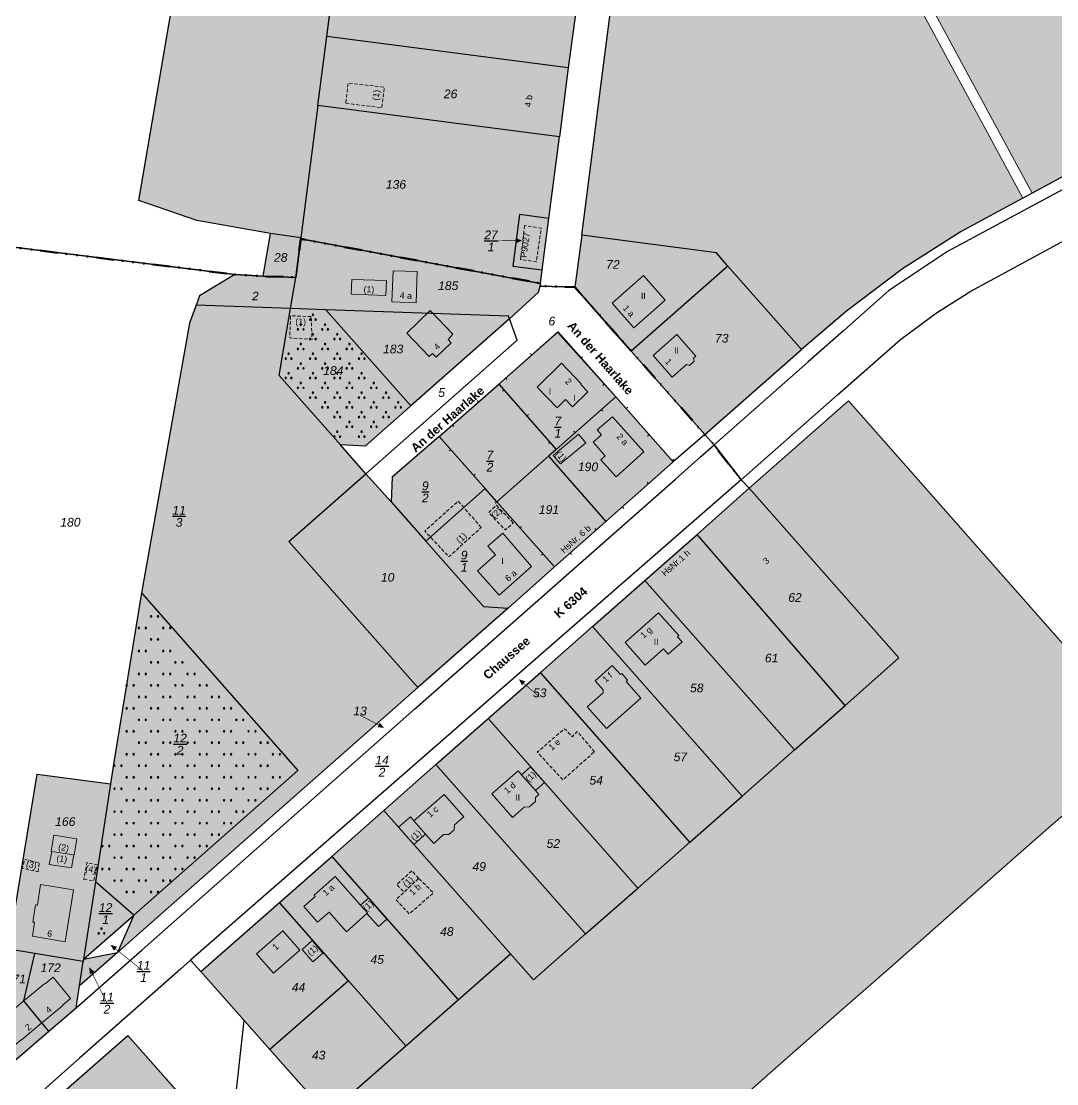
# Model space of a CAD drawing. Header units: metres. Extents: x -1420 to 2385, y 3887 to 7929.
# Drawn here: x 969.7 to 1267.2, y 4935.5 to 5240.8 of the extents above; entities that cross this region are included whole.
import ezdxf
from ezdxf.enums import TextEntityAlignment as Align

# ---------------------------------------------------------------- set-up
doc = ezdxf.new("R2010")
doc.units = ezdxf.units.M
doc.linetypes.add('AX_Flurgrenze_2012', pattern=[16.03, 5, -2.5, 0.01, -3, 0.01, -3, 0.01, -2.5])
doc.linetypes.add('AX_Gebaeude_2031', pattern=[1.5, 1, -0.5])
doc.layers.add('03-Kataster', color=2, linetype='Continuous')
doc.layers.add('AX_Bauwerk', color=7, linetype='Continuous')
for name, color, linetype, plot in [('AP_LPO', 7, 'Continuous', False), ('AP_PPO', 7, 'Continuous', False), ('AP_PTO', 7, 'Continuous', False), ('AX_BesondereFlurstuecksgrenze', 7, 'Continuous', False), ('AX_Festlegung', 7, 'Continuous', False), ('AX_Gebaeude_Schraffur', 7, 'Continuous', False), ('AX_Gebaeude_Umgrenzung', 7, 'Continuous', False), ('AX_Nutzung_Schraffur', 7, 'Continuous', False), ('AX_Nutzung_Umgrenzung', 7, 'Continuous', False)]:
    doc.layers.add(name, color=color, linetype=linetype, plot=plot)
doc.styles.add('AX_4070', font='arial.ttf', dxfattribs={"height": 1.8})
doc.styles.add('AX_4107', font='arialbd.ttf', dxfattribs={"height": 2.5})
doc.styles.add('AX_4111', font='ariali.ttf', dxfattribs={"height": 2.5})
doc.styles.add('AX_4115', font='ariali.ttf', dxfattribs={"height": 2.5})

# ---------------------------------------------------------------- blocks, each defined once
blk = doc.blocks.new('*U6')
at = {"layer": 'AX_Bauwerk', "color": 18, "linetype": 'Continuous', "lineweight": 18, "true_color": 0x000000}
for p, q in [((1123.83, 5151.42), (1123.38, 5151.02)), ((1116.35, 5144.91), (1115.95, 5145.36)), ((1130.52, 5143.98), (1130.96, 5144.39)), ((1108.86, 5138.28), (1109.26, 5137.83)), ((1137.21, 5136.55), (1136.76, 5136.15))]:
    blk.add_line(p, q, dxfattribs=at)
blk = doc.blocks.new('*U7')
at = {"layer": 'AX_Bauwerk', "color": 18, "linetype": 'Continuous', "lineweight": 18, "true_color": 0x000000}
for p, q in [((1108.37, 5134.86), (1107.92, 5134.46)), ((1101.07, 5131.4), (1100.67, 5131.85)), ((1114.99, 5127.36), (1115.44, 5127.75)), ((1136.37, 5129.16), (1136.77, 5128.71)), ((1143.49, 5129.51), (1143.94, 5129.9)), ((1093.57, 5124.79), (1093.96, 5124.34)), ((1128.86, 5122.56), (1128.47, 5123.01)), ((1150.1, 5122.01), (1149.65, 5121.61)), ((1093.09, 5117.74), (1092.64, 5117.34)), ((1121.6, 5119.86), (1121.15, 5119.46)), ((1156.72, 5114.51), (1157.17, 5114.91)), ((1099.71, 5110.24), (1100.16, 5110.64)), ((1149.9, 5107.85), (1149.51, 5108.3)), ((1106.33, 5102.75), (1105.88, 5102.35)), ((1142.41, 5101.24), (1142.8, 5100.79)), ((1112.94, 5095.24), (1113.39, 5095.64)), ((1134.91, 5094.62), (1134.51, 5095.07)), ((1119.55, 5087.74), (1119.1, 5087.35)), ((1127.41, 5088), (1127.8, 5087.55))]:
    blk.add_line(p, q, dxfattribs=at)
blk = doc.blocks.new('*U11')
h = blk.add_hatch(color=0)
h.dxf.hatch_style = 1
h.paths.add_polyline_path([(-4.67, 4.03), (-5.06, 3.57), (-5.82, 5), (-4.28, 4.49)])
at = {"color": 0, "const_width": 0.18}
blk.add_lwpolyline([(-4.66, 4.02), (-5.06, 3.57), (-5.8, 5), (-4.27, 4.48)], close=True, dxfattribs=at)
at = {"color": 0, "lineweight": 18, "const_width": 0.18}
blk.add_lwpolyline([(0, 0), (-5.67, 4.89)], dxfattribs=at)
blk = doc.blocks.new('*U15')
h = blk.add_hatch(color=0)
h.dxf.hatch_style = 1
h.paths.add_polyline_path([(-8.14, 6.57), (-8.51, 6.1), (-9.32, 7.5), (-7.77, 7.04)])
at = {"color": 0, "const_width": 0.18}
blk.add_lwpolyline([(-8.13, 6.56), (-8.51, 6.09), (-9.3, 7.5), (-7.76, 7.03)], close=True, dxfattribs=at)
at = {"color": 0, "lineweight": 18, "const_width": 0.18}
blk.add_lwpolyline([(0, 0), (-9.17, 7.39)], dxfattribs=at)
blk = doc.blocks.new('*U16')
h = blk.add_hatch(color=0)
h.dxf.hatch_style = 1
h.paths.add_polyline_path([(-4.34, 8.77), (-4.87, 8.49), (-5.02, 10.1), (-3.8, 9.04)])
at = {"color": 0, "const_width": 0.18}
blk.add_lwpolyline([(-4.34, 8.76), (-4.87, 8.49), (-5, 10.1), (-3.8, 9.02)], close=True, dxfattribs=at)
at = {"color": 0, "lineweight": 18, "const_width": 0.18}
blk.add_lwpolyline([(0, 0), (-4.93, 9.95)], dxfattribs=at)
blk = doc.blocks.new('*U17')
h = blk.add_hatch(color=0)
h.dxf.hatch_style = 1
h.paths.add_polyline_path([(5.38, -2.81), (5.65, -2.28), (6.71, -3.49), (5.11, -3.35)])
at = {"color": 0, "lineweight": 18, "const_width": 0.18}
blk.add_lwpolyline([(0, 0), (6.55, -3.42)], dxfattribs=at)
at = {"color": 0, "const_width": 0.18}
blk.add_lwpolyline([(5.37, -2.81), (5.65, -2.27), (6.7, -3.5), (5.09, -3.34)], close=True, dxfattribs=at)
blk = doc.blocks.new('*U18')
h = blk.add_hatch(color=0)
h.dxf.hatch_style = 1
h.paths.add_polyline_path([(7.21, 0.08), (7.2, 0.68), (8.71, 0.11), (7.22, -0.52)])
at = {"color": 0, "lineweight": 18, "const_width": 0.18}
blk.add_lwpolyline([(0, 0), (8.53, 0.1)], dxfattribs=at)
at = {"color": 0, "const_width": 0.18}
blk.add_lwpolyline([(7.2, 0.08), (7.19, 0.68), (8.7, 0.1), (7.21, -0.52)], close=True, dxfattribs=at)
blk = doc.blocks.new('AX_SY3413')
at = {"true_color": 0x009240}
for points in [[(0.2, 0, 1), (-0.2, 0, 1)], [(2.2, 0, 1), (1.8, 0, 1)]]:
    blk.add_hatch(color=114, dxfattribs=at).paths.add_polyline_path(points, flags=0)
at = {"color": 114, "linetype": 'Continuous', "true_color": 0x009240, "flags": 128}
for points in [[(0.2, 0, 1), (-0.2, 0, 1)], [(2.2, 0, 1), (1.8, 0, 1)]]:
    blk.add_lwpolyline(points, format="xyb", close=True, dxfattribs=at)
blk = doc.blocks.new('*U21')
at = {"layer": 'AX_Nutzung_Schraffur'}
for p in [(1007, 5069.7421), (1003.5, 5066.4421), (1010.5, 5066.4421), (1007, 5063.1421), (1003.5, 5059.8421), (1010.5, 5059.8421), (1007, 5056.5421), (1014, 5056.5421), (1003.5, 5053.2421), (1010.5, 5053.2421), (1017.5, 5053.2421), (1000, 5049.9421), (1007, 5049.9421), (1014, 5049.9421), (1021, 5049.9421), (1003.5, 5046.6421), (1010.5, 5046.6421), (1017.5, 5046.6421), (1024.5, 5046.6421), (1000, 5043.3421), (1007, 5043.3421), (1014, 5043.3421), (1021, 5043.3421), (1028, 5043.3421), (1003.5, 5040.0421), (1010.5, 5040.0421), (1017.5, 5040.0421), (1024.5, 5040.0421), (1031.5, 5040.0421), (1000, 5036.7421), (1007, 5036.7421), (1014, 5036.7421), (1021, 5036.7421), (1028, 5036.7421), (1035, 5036.7421), (1003.5, 5033.4421), (1010.5, 5033.4421), (1017.5, 5033.4421), (1024.5, 5033.4421), (1031.5, 5033.4421), (1038.5, 5033.4421), (1000, 5030.1421), (1007, 5030.1421), (1014, 5030.1421), (1021, 5030.1421), (1028, 5030.1421), (1035, 5030.1421), (1042, 5030.1421), (996.5, 5026.8421), (1003.5, 5026.8421), (1010.5, 5026.8421), (1017.5, 5026.8421), (1024.5, 5026.8421), (1031.5, 5026.8421), (1038.5, 5026.8421), (1000, 5023.5421), (1007, 5023.5421), (1014, 5023.5421), (1021, 5023.5421), (1028, 5023.5421), (1035, 5023.5421), (1042, 5023.5421), (996.5, 5020.2421), (1003.5, 5020.2421), (1010.5, 5020.2421), (1017.5, 5020.2421), (1024.5, 5020.2421), (1031.5, 5020.2421), (1038.5, 5020.2421), (1000, 5016.9421), (1007, 5016.9421), (1014, 5016.9421), (1021, 5016.9421), (1028, 5016.9421), (1035, 5016.9421), (996.5, 5013.6421), (1003.5, 5013.6421), (1010.5, 5013.6421), (1017.5, 5013.6421), (1024.5, 5013.6421), (1031.5, 5013.6421), (1000, 5010.3421), (1007, 5010.3421), (1014, 5010.3421), (1021, 5010.3421), (1028, 5010.3421), (996.5, 5007.0421), (1003.5, 5007.0421), (1010.5, 5007.0421), (1017.5, 5007.0421), (1024.5, 5007.0421), (993, 5003.7421), (1000, 5003.7421), (1007, 5003.7421), (1014, 5003.7421), (1021, 5003.7421), (996.5, 5000.4421), (1003.5, 5000.4421), (1010.5, 5000.4421), (1017.5, 5000.4421), (993, 4997.1421), (1000, 4997.1421), (1007, 4997.1421), (1014, 4997.1421), (996.5, 4993.8421), (1003.5, 4993.8421), (1010.5, 4993.8421), (1000, 4990.5421), (1007, 4990.5421)]:
    blk.add_blockref('AX_SY3413', p, dxfattribs=at)
blk = doc.blocks.new('AX_SY3421')
at = {"true_color": 0x009240}
for points in [[(0.2, 0, 1), (-0.2, 0, 1)], [(1, 1.386, 1), (0.6, 1.386, 1)], [(1.8, 0, 1), (1.4, 0, 1)]]:
    blk.add_hatch(color=114, dxfattribs=at).paths.add_polyline_path(points, flags=0)
at = {"color": 114, "linetype": 'Continuous', "true_color": 0x009240, "flags": 128}
for points in [[(0.2, 0, 1), (-0.2, 0, 1)], [(1, 1.386, 1), (0.6, 1.386, 1)], [(1.8, 0, 1), (1.4, 0, 1)]]:
    blk.add_lwpolyline(points, format="xyb", close=True, dxfattribs=at)
blk = doc.blocks.new('*U23')
at = {"layer": 'AX_Nutzung_Schraffur'}
for p in [(1052.7, 5155.0562), (1049.2, 5152.2562), (1056.2, 5152.2562), (1052.7, 5149.4562), (1059.7, 5149.4562), (1045.7, 5143.8562), (1049.2, 5146.6562), (1052.7, 5143.8562), (1056.2, 5146.6562), (1059.7, 5143.8562), (1063.2, 5146.6562), (1066.7, 5143.8562), (1049.2, 5141.0562), (1056.2, 5141.0562), (1063.2, 5141.0562), (1045.7, 5138.2562), (1052.7, 5138.2562), (1059.7, 5138.2562), (1066.7, 5138.2562), (1049.2, 5135.4562), (1056.2, 5135.4562), (1063.2, 5135.4562), (1070.2, 5135.4562), (1052.7, 5132.6562), (1059.7, 5132.6562), (1066.7, 5132.6562), (1073.7, 5132.6562), (1056.2, 5129.8562), (1063.2, 5129.8562), (1070.2, 5129.8562), (1077.2, 5129.8562), (1059.7, 5127.0562), (1066.7, 5127.0562), (1073.7, 5127.0562), (1063.2, 5124.2562), (1070.2, 5124.2562), (1059.7, 5121.4562), (1066.7, 5121.4562)]:
    blk.add_blockref('AX_SY3421', p, dxfattribs=at)

msp = doc.modelspace()

# ---------------------------------------------------------------- hatches: boundary and pattern name
at = {"layer": 'AX_Gebaeude_Schraffur', "true_color": 0xcccccc}
for points in [[(1062.96, 5217.22), (1073.29, 5215.95), (1074.02, 5221.82), (1063.62, 5223.07)], [(1114.31, 5182.1), (1113.18, 5172.37), (1117.67, 5171.63), (1119.09, 5181.35)], [(1064.65, 5166.63), (1064.5, 5162.33), (1074.48, 5161.97), (1074.64, 5166.27)], [(1053.01, 5155.94), (1047.07, 5156.16), (1046.86, 5149.79), (1053.27, 5149.39)], [(1131.95, 5119.61), (1129.83, 5122.17), (1122.57, 5115.99), (1124.61, 5113.59)], [(1101.86, 5095.33), (1095.24, 5102.89), (1085.64, 5094.3), (1092.59, 5086.89)], [(1111.07, 5096.68), (1106.2, 5101.69), (1104.03, 5099.58), (1108.79, 5094.6)], [(1113.45, 5024.25), (1117.43, 5019.73), (1120.03, 5022.02), (1116.04, 5026.57)], [(1085.86, 5007.2), (1082.51, 5011), (1081.49, 5012.2), (1078.11, 5009.18), (1082.46, 5004.23)], [(978.46, 5002.24), (984.8, 5001.25), (984.9, 5001.23), (985.66, 5005.85), (979.08, 5006.9), (978.34, 5002.26)], [(978.46, 5002.24), (977.77, 4998.49), (984.17, 4997.46), (984.8, 5001.25)], [(974.53, 4996.35), (974.93, 4999.01), (970.66, 4999.88), (970.05, 4997.37)], [(987.7, 4994.15), (990.54, 4993.76), (991.56, 4998.39), (988.57, 4999.03)], [(1083.88, 4994.49), (1081.98, 4996.69), (1077.59, 4992.71), (1079.69, 4990.53)], [(1067.22, 4986.8), (1069.2, 4984.55), (1069, 4984.38), (1072.31, 4980.62), (1074.72, 4982.78), (1069.45, 4988.76)], [(1050.41, 4974.08), (1053.5, 4970.54), (1056.36, 4973.03), (1053.27, 4976.58)]]:
    msp.add_hatch(color=254, dxfattribs=at).paths.add_polyline_path(points)
at = {"layer": 'AX_Gebaeude_Schraffur', "true_color": 0x999999}
for points in [[(1076.52, 5169.1), (1076.19, 5160.14), (1083.16, 5159.9), (1083.5, 5168.87)], [(1148.48, 5167.76), (1139.43, 5159.83), (1145.71, 5152.69), (1154.72, 5160.63)], [(1086.93, 5144.45), (1087.85, 5145.34), (1088.9, 5144.25), (1093.23, 5148.43), (1092.34, 5149.34), (1093.74, 5150.84), (1087.17, 5157.66), (1080.44, 5151.17)], [(1158.04, 5150.79), (1151.23, 5144.78), (1156.72, 5138.56), (1160.82, 5142.19), (1161.69, 5141.89), (1163.07, 5143.1), (1162.86, 5143.98), (1163.52, 5144.57)], [(1126.04, 5132.07), (1128.12, 5129.99), (1132.49, 5134.29), (1130.43, 5136.46), (1130.54, 5136.56), (1124.87, 5142.5), (1117.91, 5135.66), (1123.66, 5129.69)], [(1137.45, 5115.89), (1136.2, 5114.76), (1140.64, 5109.87), (1148.57, 5117.09), (1139.53, 5127.13), (1135.15, 5123.36), (1136.39, 5121.94), (1134.05, 5119.83)], [(1116.32, 5084.12), (1108.04, 5093.7), (1103.72, 5089.94), (1105.95, 5087.43), (1100.79, 5082.89), (1106.99, 5075.9)], [(1143.17, 5062.31), (1148.94, 5055.76), (1154.24, 5060.43), (1155.56, 5058.94), (1159.54, 5062.43), (1158.21, 5063.93), (1158.58, 5064.26), (1152.8, 5070.81)], [(1132.31, 5043.8), (1137.85, 5037.55), (1147.75, 5046.29), (1143.53, 5051.1), (1143.9, 5051.41), (1142.21, 5053.35), (1141.83, 5053.06), (1139.52, 5055.62), (1134.57, 5051.28), (1136.88, 5048.64), (1136.84, 5047.77)], [(1134.38, 5030.88), (1129.45, 5036.69), (1128.04, 5035.19), (1125.82, 5037.46), (1117.95, 5030.79), (1125.32, 5022.78)], [(1117.43, 5019.73), (1113.45, 5024.25), (1112.45, 5025.36), (1104.88, 5018.73), (1110.86, 5011.95), (1114.33, 5014.99), (1115.55, 5014.9), (1117.41, 5016.53), (1117.47, 5017.76), (1118.4, 5018.59)], [(1082.51, 5011), (1085.86, 5007.2), (1088.21, 5004.54), (1091.06, 5007.11), (1092.56, 5007.05), (1094.05, 5008.41), (1094.22, 5009.89), (1096.84, 5012.2), (1091.18, 5018.62)], [(972.93, 4977.86), (982.34, 4976.28), (984.71, 4991.14), (975.27, 4992.7), (974.34, 4986.8), (973.83, 4986.88), (973.04, 4981.93), (973.56, 4981.87)], [(1069, 4984.38), (1069.2, 4984.55), (1067.22, 4986.8), (1059.93, 4995.06), (1053.82, 4989.69), (1054.16, 4989.31), (1050.87, 4986.38), (1054.86, 4981.88), (1058.14, 4984.78), (1063.11, 4979.16)], [(1083.88, 4994.49), (1079.69, 4990.53), (1077.36, 4988.35), (1081.2, 4984.28), (1088.13, 4990.31)], [(1037.3, 4972.75), (1042.18, 4967.21), (1049.73, 4973.86), (1044.86, 4979.4)], [(975.66, 4952.97), (981.65, 4957.96), (981.56, 4958.07), (983.87, 4959.99), (978.84, 4966.07), (976.54, 4964.15), (976.45, 4964.26), (970.47, 4959.27)], [(970.47, 4959.27), (964.49, 4954.29), (964.53, 4954.23), (962.21, 4952.27), (967.31, 4946.09), (969.65, 4948.07), (969.7, 4948), (975.66, 4952.97)]]:
    msp.add_hatch(color=253, dxfattribs=at).paths.add_polyline_path(points)
at = {"layer": 'AX_Nutzung_Schraffur', "true_color": 0xf2eae8}
msp.add_hatch(color=7, dxfattribs=at).paths.add_polyline_path([(1062.61, 5276.07), (1065.06, 5295.97), (1067.76, 5315.8), (1070.35, 5335.63), (1072.9, 5355.48), (1075.47, 5375.33), (1078.03, 5395.17), (1080.59, 5415.02), (1083.16, 5434.85), (1085.73, 5454.68), (1088.3, 5474.51), (1090.86, 5494.35), (1093.68, 5516.17), (1096.51, 5538), (1099.09, 5557.86), (1101.65, 5577.7), (1104.23, 5597.51), (1107.23, 5620.94), (1109.25, 5636.34), (1111.31, 5652.25), (1114.36, 5675.56), (1081.47, 5681.85), (1071.49, 5623.07), (1062.3, 5544.89), (1051.64, 5467.61), (1038.37, 5394.34), (1026.54, 5324.81), (1015.71, 5261.1), (1003.5, 5189.31), (1020.2, 5183.54), (1041.34, 5179.83), (1050.03, 5178.55), (1054.93, 5216.58), (1057.49, 5236.4), (1060.1, 5256.27), (1062.04, 5271.67)])
at = {"layer": 'AX_Nutzung_Schraffur', "true_color": 0xffeaf4}
h = msp.add_hatch(color=7, dxfattribs=at)
h.paths.add_polyline_path([(1165.24, 5276.45), (1146.09, 5266.12), (1142.59, 5263.12), (1141.06, 5258.77), (1139.04, 5243.7), (1136.34, 5222.92), (1133.89, 5204.09), (1130.72, 5179.3), (1128.75, 5164.41), (1144.94, 5146.04), (1166.08, 5122.05), (1193.83, 5146.47), (1206.75, 5157.49), (1222.89, 5169.67), (1239.77, 5180.39), (1257.46, 5189.97), (1228.93, 5242.75), (1217.51, 5263.89), (1235.06, 5273.44), (1246.51, 5252.29), (1231.58, 5244.19), (1260.11, 5191.41), (1275.07, 5199.51), (1292.64, 5209.03), (1310.21, 5218.56), (1327.79, 5228.08), (1345.4, 5237.58), (1362.99, 5247.08), (1380.56, 5256.6), (1398.18, 5266.1), (1415.77, 5275.64), (1433.36, 5285.12), (1450.99, 5294.62), (1422.34, 5347.5), (1393.82, 5400.25), (1391.17, 5398.82), (1376.22, 5390.72), (1358.65, 5381.21), (1341.06, 5371.69), (1323.48, 5362.16), (1305.89, 5352.63), (1288.3, 5343.12), (1270.71, 5333.6), (1253.14, 5324.04), (1235.53, 5314.57), (1217.95, 5304.99), (1200.37, 5295.5), (1182.81, 5285.96)])
h.paths.add_polyline_path([(1387.18, 5328.41), (1403.86, 5297.62), (1386.28, 5288.1), (1369.59, 5318.91)], flags=16)
for points in [[(1062.04, 5271.67), (1060.1, 5256.27), (1057.49, 5236.4), (1054.93, 5216.58), (1124.33, 5207.57), (1126.88, 5227.39), (1129.51, 5247.19), (1131.45, 5262.65)], [(1050.01, 5178.24), (1048.59, 5167.2), (1047.08, 5158.25), (1057.19, 5157.9), (1081.62, 5130.26), (1109.98, 5155.29), (1118.28, 5162.91), (1118.81, 5164.69), (1118.91, 5165.46)], [(1106.9, 5136.54), (1089.8, 5121.47), (1103.03, 5106.48), (1085.94, 5091.39), (1102.49, 5072.62), (1109.59, 5072.11), (1122.86, 5083.99), (1137.7, 5097.08), (1157.04, 5114.15), (1140.55, 5132.83), (1123.98, 5151.55)], [(1021.34, 4967.7), (1033.78, 4953.62), (1041.17, 4945.26), (1057.65, 4926.63), (1070.86, 4911.71), (1087.48, 4892.94), (1107.45, 4870.37), (1129.97, 4890.24), (1144.76, 4903.23), (1159.76, 4916.44), (1174.78, 4929.66), (1189.76, 4942.9), (1204.77, 4956.08), (1219.78, 4969.29), (1234.79, 4982.5), (1249.8, 4995.75), (1264.81, 5009), (1280.14, 5022.18), (1293.34, 5034.17), (1250.34, 5082.95), (1207.39, 5131.68), (1193.86, 5119.81), (1178.87, 5106.59), (1163.85, 5093.31), (1148.89, 5080.1), (1133.86, 5066.91), (1118.86, 5053.69), (1103.88, 5040.47), (1088.86, 5027.22), (1073.89, 5013.97), (1058.9, 5000.72), (1043.86, 4987.55)], [(966.03, 4974.14), (962.83, 4954.7), (960.59, 4952.72), (962.02, 4950.11), (960.07, 4937.24), (960.29, 4935.66), (961.85, 4936.99), (977.66, 4950.55), (985.46, 4957.24), (986.43, 4963.57), (987.51, 4970.56), (987.61, 4971.25), (991.03, 4993.45), (995.37, 5021.62), (974.32, 5024.44)], [(969, 4921.68), (970.02, 4920.46), (960.3, 4912.73), (957.87, 4901), (953.81, 4881.33), (1014.68, 4874.27), (1016.87, 4894.15), (1019.08, 4913.95), (1020.48, 4926.56), (1000.33, 4949.29), (977.07, 4928.92)]]:
    msp.add_hatch(color=7, dxfattribs=at).paths.add_polyline_path(points)
at = {"layer": 'AX_Nutzung_Schraffur', "true_color": 0xfff7bf}
for points in [[(1054.93, 5216.58), (1050.03, 5178.55), (1050.01, 5178.24), (1118.91, 5165.46), (1119.41, 5169.35), (1110.98, 5170.42), (1112.89, 5185.27), (1121.31, 5184.13), (1124.33, 5207.57)], [(1019.99, 5159.19), (1018.08, 5154.04), (1005.38, 5082.93), (1004.24, 5076.53), (1007.62, 5072.72), (1049.13, 5025.5), (1002.01, 4983.94), (997.39, 4973.21), (1083.63, 5049.31), (1046.56, 5091.28), (1068.66, 5110.76), (1061.47, 5119.05), (1043.83, 5139.02), (1047.08, 5158.25)]]:
    msp.add_hatch(color=254, dxfattribs=at).paths.add_polyline_path(points)
at = {"layer": 'AX_Nutzung_Schraffur', "true_color": 0xededed}
for points in [[(1112.89, 5185.27), (1110.98, 5170.42), (1119.41, 5169.35), (1121.31, 5184.13)], [(1031.11, 5168.02), (1020.96, 5161.88), (1019.99, 5159.19), (1047.08, 5158.25), (1048.59, 5167.2), (1039.25, 5167.5)], [(987.61, 4971.25), (987.51, 4970.56), (986.43, 4963.57), (997.39, 4973.21)]]:
    msp.add_hatch(color=7, dxfattribs=at).paths.add_polyline_path(points)
at = {"layer": 'AX_Nutzung_Schraffur', "true_color": 0xeaffd3}
for points in [[(1041.34, 5179.83), (1039.25, 5167.5), (1048.59, 5167.2), (1050.01, 5178.24), (1050.03, 5178.55)], [(1057.19, 5157.9), (1047.08, 5158.25), (1043.83, 5139.02), (1061.47, 5119.05), (1068.5, 5118.66), (1081.62, 5130.26)], [(1076.25, 5109.75), (1076.02, 5102.65), (1068.66, 5110.76), (1046.56, 5091.28), (1083.63, 5049.31), (1109.59, 5072.11), (1102.49, 5072.62), (1085.94, 5091.39), (1103.03, 5106.48), (1089.8, 5121.47)], [(1004.24, 5076.53), (996.32, 5027.83), (995.37, 5021.62), (991.03, 4993.45), (1002.01, 4983.94), (1049.13, 5025.5), (1007.62, 5072.72)], [(991.03, 4993.45), (987.61, 4971.25), (1002.01, 4983.94)]]:
    msp.add_hatch(color=254, dxfattribs=at).paths.add_polyline_path(points)

# ---------------------------------------------------------------- linework, layer by layer
at = {"layer": '03-Kataster'}
for p, q in [((1003.5, 5189.31), (1015.71, 5261.1)), ((1057.49, 5236.4), (1060.1, 5256.27)), ((1129.51, 5247.19), (1126.88, 5227.39)), ((1136.34, 5222.92), (1139.04, 5243.7)), ((1054.93, 5216.58), (1057.49, 5236.4)), ((1126.88, 5227.39), (1057.49, 5236.4)), ((1126.88, 5227.39), (1124.33, 5207.57)), ((1133.89, 5204.09), (1136.34, 5222.92)), ((1054.93, 5216.58), (1050.03, 5178.55)), ((1124.33, 5207.57), (1054.93, 5216.58)), ((1121.31, 5184.13), (1124.33, 5207.57)), ((1130.72, 5179.3), (1133.89, 5204.09)), ((1280.36, 5198.62), (1235.84, 5174.63)), ((1275.07, 5199.51), (1260.11, 5191.41)), ((1260.11, 5191.41), (1257.46, 5189.97)), ((1020.2, 5183.54), (1003.5, 5189.31)), ((1257.46, 5189.97), (1239.77, 5180.39)), ((1112.89, 5185.27), (1110.98, 5170.42)), ((1121.31, 5184.13), (1112.89, 5185.27)), ((1242.5, 5163.24), (1286.45, 5187.12)), ((1041.34, 5179.83), (1020.2, 5183.54)), ((1119.41, 5169.35), (1121.31, 5184.13)), ((1039.25, 5167.5), (1041.34, 5179.83)), ((1050.03, 5178.55), (1041.34, 5179.83)), ((1130.72, 5179.3), (1128.75, 5164.41)), ((1169.43, 5174.21), (1130.72, 5179.3)), ((1239.77, 5180.39), (1222.89, 5169.67)), ((961.5, 5176.67), (1031.11, 5168.02)), ((1031.11, 5168.02), (961.5, 5176.67)), ((1048.59, 5167.2), (1050.01, 5178.24)), ((1050.01, 5178.24), (1048.59, 5167.2)), ((1050.01, 5178.24), (1050.03, 5178.55)), ((1050.01, 5178.24), (1118.91, 5165.46)), ((1118.91, 5165.46), (1050.01, 5178.24)), ((1172.66, 5170.46), (1169.43, 5174.21)), ((1235.84, 5174.63), (1218.9, 5163.31)), ((1110.98, 5170.42), (1119.41, 5169.35)), ((1172.66, 5170.46), (1144.94, 5146.04)), ((1193.83, 5146.47), (1172.66, 5170.46)), ((1222.89, 5169.67), (1206.75, 5157.49)), ((1031.11, 5168.02), (1020.96, 5161.88)), ((1031.11, 5168.02), (1039.25, 5167.5)), ((1039.25, 5167.5), (1031.11, 5168.02)), ((1039.25, 5167.5), (1048.59, 5167.2)), ((1048.59, 5167.2), (1039.25, 5167.5)), ((1047.08, 5158.25), (1048.59, 5167.2)), ((1118.91, 5165.46), (1119.41, 5169.35)), ((1118.28, 5162.91), (1118.81, 5164.69)), ((1118.91, 5165.46), (1118.81, 5164.69)), ((1118.81, 5164.69), (1118.91, 5165.46)), ((1118.81, 5164.69), (1128.75, 5164.41)), ((1128.75, 5164.41), (1118.81, 5164.69)), ((1128.75, 5164.41), (1144.94, 5146.04)), ((1144.94, 5146.04), (1128.75, 5164.41)), ((1020.96, 5161.88), (1019.99, 5159.19)), ((1109.98, 5155.29), (1118.28, 5162.91)), ((1218.9, 5163.31), (1206.01, 5151.93)), ((1232.63, 5156.98), (1242.5, 5163.24)), ((1019.99, 5159.19), (1018.08, 5154.04)), ((1047.08, 5158.25), (1019.99, 5159.19)), ((1043.83, 5139.02), (1047.08, 5158.25)), ((1057.19, 5157.9), (1047.08, 5158.25)), ((1057.19, 5157.9), (1081.62, 5130.26)), ((1109.7, 5156.08), (1057.19, 5157.9)), ((1206.75, 5157.49), (1193.83, 5146.47)), ((1109.98, 5155.29), (1081.62, 5130.26)), ((1109.98, 5155.29), (1109.7, 5156.08)), ((1112.19, 5149.13), (1109.98, 5155.29)), ((1222.27, 5149.35), (1232.63, 5156.98)), ((1018.08, 5154.04), (1005.38, 5082.93)), ((1123.98, 5151.55), (1106.9, 5136.54)), ((1140.55, 5132.83), (1123.98, 5151.55)), ((1206.01, 5151.93), (1195.76, 5142.88)), ((1068.66, 5110.76), (1112.19, 5149.13)), ((1211.18, 5139.58), (1222.27, 5149.35)), ((1144.94, 5146.04), (1166.08, 5122.05)), ((1166.08, 5122.05), (1144.94, 5146.04)), ((1166.08, 5122.05), (1193.83, 5146.47)), ((1195.76, 5142.88), (1192.35, 5139.87)), ((1192.35, 5139.87), (1168.74, 5119.03)), ((1204.17, 5133.4), (1211.18, 5139.58)), ((1061.47, 5119.05), (1043.83, 5139.02)), ((1089.8, 5121.47), (1106.9, 5136.54)), ((1106.9, 5136.54), (1123.43, 5117.78)), ((1176.51, 5109.03), (1204.17, 5133.4)), ((1081.62, 5130.26), (1068.5, 5118.66)), ((1140.55, 5132.83), (1123.43, 5117.78)), ((1157.04, 5114.15), (1140.55, 5132.83)), ((1089.8, 5121.47), (1076.25, 5109.75)), ((1103.03, 5106.48), (1089.8, 5121.47)), ((1166.08, 5122.05), (1157.04, 5114.15)), ((1166.08, 5122.05), (1168.74, 5119.03)), ((1168.74, 5119.03), (1166.08, 5122.05)), ((1068.5, 5118.66), (1061.47, 5119.05)), ((1068.66, 5110.76), (1061.47, 5119.05)), ((1123.43, 5117.78), (1121.19, 5115.81)), ((1164.88, 5115.62), (1168.74, 5119.03)), ((1168.74, 5119.03), (1176.51, 5109.03)), ((1176.51, 5109.03), (1168.74, 5119.03)), ((1121.19, 5115.81), (1106.33, 5102.74)), ((1121.19, 5115.81), (1137.7, 5097.08)), ((1157.66, 5109.25), (1164.88, 5115.62)), ((1137.7, 5097.08), (1157.04, 5114.15)), ((1046.56, 5091.28), (1068.66, 5110.76)), ((1068.66, 5110.76), (1076.02, 5102.65)), ((1076.25, 5109.75), (1076.02, 5102.65)), ((1120.69, 5076.61), (1157.66, 5109.25)), ((1176.51, 5109.03), (1166.74, 5100.5)), ((1178.87, 5106.59), (1176.51, 5109.03)), ((1103.03, 5106.48), (1085.94, 5091.39)), ((1106.33, 5102.74), (1103.03, 5106.48)), ((1163.85, 5093.31), (1178.87, 5106.59)), ((1221.84, 5057.82), (1178.87, 5106.59)), ((1076.02, 5102.65), (1085.94, 5091.39)), ((1106.33, 5102.74), (1122.86, 5083.99)), ((1166.74, 5100.5), (1129.44, 5067.94)), ((1122.86, 5083.99), (1137.7, 5097.08)), ((1148.89, 5080.1), (1163.85, 5093.31)), ((1206.4, 5044.16), (1163.85, 5093.31)), ((1083.63, 5049.31), (1046.56, 5091.28)), ((1085.94, 5091.39), (1102.49, 5072.62)), ((1005.38, 5082.93), (1004.24, 5076.53)), ((1122.86, 5083.99), (1109.59, 5072.11)), ((1133.86, 5066.91), (1148.89, 5080.1)), ((1191.83, 5031.41), (1148.89, 5080.1)), ((1004.24, 5076.53), (996.32, 5027.83)), ((1004.24, 5076.53), (1007.62, 5072.72)), ((1082.69, 5043.06), (1120.69, 5076.61)), ((1007.62, 5072.72), (1049.13, 5025.5)), ((1109.59, 5072.11), (1083.63, 5049.31)), ((1102.49, 5072.62), (1109.59, 5072.11)), ((1129.44, 5067.94), (1091.02, 5034.39)), ((1118.86, 5053.69), (1133.86, 5066.91)), ((1133.86, 5066.91), (1176.82, 5018.12)), ((1206.4, 5044.16), (1221.84, 5057.82)), ((1103.88, 5040.47), (1118.86, 5053.69)), ((1161.82, 5004.89), (1118.86, 5053.69)), ((997.39, 4973.21), (1083.63, 5049.31)), ((1045.76, 5010.47), (1082.69, 5043.06)), ((1191.83, 5031.41), (1206.4, 5044.16)), ((1088.86, 5027.22), (1103.88, 5040.47)), ((1103.88, 5040.47), (1146.81, 4991.7)), ((1091.02, 5034.39), (1053.51, 5001.64)), ((1176.82, 5018.12), (1191.83, 5031.41)), ((996.32, 5027.83), (995.37, 5021.62)), ((1088.86, 5027.22), (1073.89, 5013.97)), ((1131.83, 4978.55), (1088.86, 5027.22)), ((966.03, 4974.14), (974.32, 5024.44)), ((974.32, 5024.44), (995.37, 5021.62)), ((1049.13, 5025.5), (1002.01, 4983.94)), ((995.37, 5021.62), (991.03, 4993.45)), ((1161.82, 5004.89), (1176.82, 5018.12)), ((1073.89, 5013.97), (1058.9, 5000.72)), ((1110.28, 4972.81), (1073.89, 5013.97)), ((1004.41, 4973.97), (1045.76, 5010.47)), ((1146.81, 4991.7), (1161.82, 5004.89)), ((1053.51, 5001.64), (1018.37, 4970.96)), ((1043.86, 4987.55), (1058.9, 5000.72)), ((1058.9, 5000.72), (1095.2, 4959.55)), ((991.03, 4993.45), (987.61, 4971.25)), ((1002.01, 4983.94), (991.03, 4993.45)), ((1131.83, 4978.55), (1146.81, 4991.7)), ((1021.34, 4967.7), (1043.86, 4987.55)), ((1063.7, 4965.07), (1043.86, 4987.55)), ((987.61, 4971.25), (1002.01, 4983.94)), ((1002.01, 4983.94), (997.39, 4973.21)), ((1116.9, 4965.32), (1131.83, 4978.55)), ((973.66, 4972.86), (966.03, 4974.14)), ((970.47, 4959.27), (973.66, 4972.86)), ((987.51, 4970.56), (973.66, 4972.86)), ((985.46, 4957.24), (1004.41, 4973.97)), ((997.39, 4973.21), (986.43, 4963.57)), ((987.61, 4971.25), (987.51, 4970.56)), ((987.61, 4971.25), (997.39, 4973.21)), ((1095.2, 4959.55), (1110.28, 4972.81)), ((1110.28, 4972.81), (1116.9, 4965.32)), ((986.43, 4963.57), (987.51, 4970.56)), ((1015.45, 4968.38), (986.43, 4942.76)), ((1018.37, 4970.96), (1015.45, 4968.38)), ((1021.34, 4967.7), (1018.37, 4970.96)), ((1033.78, 4953.62), (1021.34, 4967.7)), ((1063.7, 4965.07), (1041.17, 4945.26)), ((1080.22, 4946.33), (1063.7, 4965.07)), ((985.46, 4957.24), (986.43, 4963.57)), ((975.66, 4952.97), (970.47, 4959.27)), ((1080.22, 4946.33), (1095.2, 4959.55)), ((977.66, 4950.55), (985.46, 4957.24)), ((977.66, 4950.55), (975.66, 4952.97)), ((1029.32, 4914.15), (1033.78, 4953.62)), ((1041.17, 4945.26), (1033.78, 4953.62)), ((961.85, 4936.99), (977.66, 4950.55)), ((977.07, 4928.92), (1000.33, 4949.29)), ((1000.33, 4949.29), (1020.48, 4926.56)), ((1057.65, 4926.63), (1041.17, 4945.26)), ((1057.65, 4926.63), (1080.22, 4946.33)), ((986.43, 4942.76), (977.93, 4935.25))]:
    msp.add_line(p, q, dxfattribs=at)
at = {"layer": 'AX_Bauwerk', "color": 18, "linetype": 'Continuous', "lineweight": 18, "true_color": 0x000000, "flags": 128}
msp.add_lwpolyline([(1140.55, 5132.83), (1123.77, 5151.48), (1106.9, 5136.54)], dxfattribs=at)
msp.add_lwpolyline([(1122.86, 5083.99), (1106.33, 5102.74), (1103.03, 5106.48), (1089.8, 5121.47), (1106.9, 5136.54), (1123.43, 5117.78), (1140.55, 5132.83), (1157.04, 5114.15), (1137.7, 5097.08), (1122.86, 5083.99)], close=True, dxfattribs=at)
at = {"layer": 'AX_BesondereFlurstuecksgrenze', "color": 211, "linetype": 'AX_Flurgrenze_2012', "lineweight": 100, "true_color": 0xf27fff, "flags": 128}
msp.add_lwpolyline([(945.44, 5196.73), (962.69, 5192.32), (964, 5192.03), (961.23, 5176.59), (1031.11, 5168.02), (1039.25, 5167.5), (1048.59, 5167.2), (1050.01, 5178.24), (1118.91, 5165.46), (1118.81, 5164.69), (1128.75, 5164.41), (1144.94, 5146.04), (1166.08, 5122.05), (1168.74, 5119.03), (1176.51, 5109.03)], dxfattribs=at)
at = {"layer": 'AX_Festlegung', "color": 253, "linetype": 'Continuous', "lineweight": 18, "true_color": 0x999999, "flags": 128}
msp.add_lwpolyline([(1280.36, 5198.62), (1235.84, 5174.63), (1218.9, 5163.31), (1206.01, 5151.93), (1195.76, 5142.88), (1192.35, 5139.87), (1168.74, 5119.03), (1168.74, 5119.03), (1176.51, 5109.03), (1204.17, 5133.4), (1211.18, 5139.58), (1222.27, 5149.35), (1232.63, 5156.98), (1242.5, 5163.24), (1286.45, 5187.12)], dxfattribs=at)
msp.add_lwpolyline([(1176.51, 5109.03), (1168.74, 5119.03), (1164.88, 5115.62), (1157.66, 5109.25), (1120.69, 5076.61), (1082.69, 5043.06), (1045.76, 5010.47), (1004.41, 4973.97), (985.46, 4957.24), (977.66, 4950.55), (961.85, 4936.99), (960.29, 4935.66), (957.02, 4916.79), (961.93, 4920.61), (977.93, 4935.25), (986.43, 4942.76), (1015.45, 4968.38), (1018.37, 4970.96), (1053.51, 5001.64), (1091.02, 5034.39), (1129.44, 5067.94), (1166.74, 5100.5), (1176.51, 5109.03)], close=True, dxfattribs=at)
at = {"layer": 'AX_Gebaeude_Umgrenzung', "color": 18, "linetype": 'AX_Gebaeude_2031', "lineweight": 18, "true_color": 0x000000, "flags": 128}
for points in [[(1062.96, 5217.22), (1073.29, 5215.95), (1074.02, 5221.82), (1063.62, 5223.07), (1062.96, 5217.22)], [(1114.31, 5182.1), (1113.18, 5172.37), (1117.67, 5171.63), (1119.09, 5181.35), (1114.31, 5182.1)], [(1053.01, 5155.94), (1047.07, 5156.16), (1046.86, 5149.79), (1053.27, 5149.39), (1053.01, 5155.94)], [(1101.86, 5095.33), (1095.24, 5102.89), (1085.64, 5094.3), (1092.59, 5086.89), (1101.86, 5095.33)], [(1111.07, 5096.68), (1106.2, 5101.69), (1104.03, 5099.58), (1108.79, 5094.6), (1111.07, 5096.68)], [(1134.38, 5030.88), (1129.45, 5036.69), (1128.04, 5035.19), (1125.82, 5037.46), (1117.95, 5030.79), (1125.32, 5022.78), (1134.38, 5030.88)], [(974.53, 4996.35), (974.93, 4999.01), (970.66, 4999.88), (970.05, 4997.37), (974.53, 4996.35)], [(987.7, 4994.15), (990.54, 4993.76), (991.56, 4998.39), (988.57, 4999.03), (987.7, 4994.15)], [(1083.88, 4994.49), (1081.98, 4996.69), (1077.59, 4992.71), (1079.69, 4990.53), (1083.88, 4994.49)], [(1083.88, 4994.49), (1079.69, 4990.53), (1077.36, 4988.35), (1081.2, 4984.28), (1088.13, 4990.31), (1083.88, 4994.49)]]:
    msp.add_lwpolyline(points, close=True, dxfattribs=at)
at = {"layer": 'AX_Gebaeude_Umgrenzung', "color": 18, "linetype": 'Continuous', "lineweight": 18, "true_color": 0x000000, "flags": 128}
for points in [[(1064.65, 5166.63), (1064.5, 5162.33), (1074.48, 5161.97), (1074.64, 5166.27), (1064.65, 5166.63)], [(1076.52, 5169.1), (1076.19, 5160.14), (1083.16, 5159.9), (1083.5, 5168.87), (1076.52, 5169.1)], [(1148.48, 5167.76), (1139.43, 5159.83), (1145.71, 5152.69), (1154.72, 5160.63), (1148.48, 5167.76)], [(1086.93, 5144.45), (1087.85, 5145.34), (1088.9, 5144.25), (1093.23, 5148.43), (1092.34, 5149.34), (1093.74, 5150.84), (1087.17, 5157.66), (1080.44, 5151.17), (1086.93, 5144.45)], [(1158.04, 5150.79), (1151.23, 5144.78), (1156.72, 5138.56), (1160.82, 5142.19), (1161.69, 5141.89), (1163.07, 5143.1), (1162.86, 5143.98), (1163.52, 5144.57), (1158.04, 5150.79)], [(1126.04, 5132.07), (1128.12, 5129.99), (1132.49, 5134.29), (1130.43, 5136.46), (1130.54, 5136.56), (1124.87, 5142.5), (1117.91, 5135.66), (1123.66, 5129.69), (1126.04, 5132.07)], [(1137.45, 5115.89), (1136.2, 5114.76), (1140.64, 5109.87), (1148.57, 5117.09), (1139.53, 5127.13), (1135.15, 5123.36), (1136.39, 5121.94), (1134.05, 5119.83), (1137.45, 5115.89)], [(1131.95, 5119.61), (1129.83, 5122.17), (1122.57, 5115.99), (1124.61, 5113.59), (1131.95, 5119.61)], [(1116.32, 5084.12), (1108.04, 5093.7), (1103.72, 5089.94), (1105.95, 5087.43), (1100.79, 5082.89), (1106.99, 5075.9), (1116.32, 5084.12)], [(1143.17, 5062.31), (1148.94, 5055.76), (1154.24, 5060.43), (1155.56, 5058.94), (1159.54, 5062.43), (1158.21, 5063.93), (1158.58, 5064.26), (1152.8, 5070.81), (1143.17, 5062.31)], [(1132.31, 5043.8), (1137.85, 5037.55), (1147.75, 5046.29), (1143.53, 5051.1), (1143.9, 5051.41), (1142.21, 5053.35), (1141.83, 5053.06), (1139.52, 5055.62), (1134.57, 5051.28), (1136.88, 5048.64), (1136.84, 5047.77), (1132.31, 5043.8)], [(1113.45, 5024.25), (1117.43, 5019.73), (1120.03, 5022.02), (1116.04, 5026.57), (1113.45, 5024.25)], [(1117.43, 5019.73), (1113.45, 5024.25), (1112.45, 5025.36), (1104.88, 5018.73), (1110.86, 5011.95), (1114.33, 5014.99), (1115.55, 5014.9), (1117.41, 5016.53), (1117.47, 5017.76), (1118.4, 5018.59), (1117.43, 5019.73)], [(1082.51, 5011), (1085.86, 5007.2), (1088.21, 5004.54), (1091.06, 5007.11), (1092.56, 5007.05), (1094.05, 5008.41), (1094.22, 5009.89), (1096.84, 5012.2), (1091.18, 5018.62), (1082.51, 5011)], [(1085.86, 5007.2), (1082.51, 5011), (1081.49, 5012.2), (1078.11, 5009.18), (1082.46, 5004.23), (1085.86, 5007.2)], [(978.46, 5002.24), (984.8, 5001.25), (984.9, 5001.23), (985.66, 5005.85), (979.08, 5006.9), (978.34, 5002.26), (978.46, 5002.24)], [(978.46, 5002.24), (977.77, 4998.49), (984.17, 4997.46), (984.8, 5001.25), (978.46, 5002.24)], [(972.93, 4977.86), (982.34, 4976.28), (984.71, 4991.14), (975.27, 4992.7), (974.34, 4986.8), (973.83, 4986.88), (973.04, 4981.93), (973.56, 4981.87), (972.93, 4977.86)], [(1069, 4984.38), (1069.2, 4984.55), (1067.22, 4986.8), (1059.93, 4995.06), (1053.82, 4989.69), (1054.16, 4989.31), (1050.87, 4986.38), (1054.86, 4981.88), (1058.14, 4984.78), (1063.11, 4979.16), (1069, 4984.38)], [(1067.22, 4986.8), (1069.2, 4984.55), (1069, 4984.38), (1072.31, 4980.62), (1074.72, 4982.78), (1069.45, 4988.76), (1067.22, 4986.8)], [(1037.3, 4972.75), (1042.18, 4967.21), (1049.73, 4973.86), (1044.86, 4979.4), (1037.3, 4972.75)], [(1050.41, 4974.08), (1053.5, 4970.54), (1056.36, 4973.03), (1053.27, 4976.58), (1050.41, 4974.08)], [(975.66, 4952.97), (981.65, 4957.96), (981.56, 4958.07), (983.87, 4959.99), (978.84, 4966.07), (976.54, 4964.15), (976.45, 4964.26), (970.47, 4959.27), (975.66, 4952.97)], [(970.47, 4959.27), (964.49, 4954.29), (964.53, 4954.23), (962.21, 4952.27), (967.31, 4946.09), (969.65, 4948.07), (969.7, 4948), (975.66, 4952.97), (970.47, 4959.27)]]:
    msp.add_lwpolyline(points, close=True, dxfattribs=at)
at = {"layer": 'AX_Nutzung_Umgrenzung', "color": 253, "linetype": 'Continuous', "lineweight": 18, "true_color": 0x999999, "flags": 128}
for points in [[(1008.34, 5601.37), (993.48, 5517.68), (980.88, 5437.96), (972.75, 5374.9), (967.65, 5347.31), (965.17, 5323.84), (962.52, 5299.81), (945.44, 5196.73), (962.69, 5192.32), (964, 5192.03), (961.23, 5176.59), (961.23, 5176.59), (1031.11, 5168.02), (1039.25, 5167.5), (1041.34, 5179.83), (1020.2, 5183.54), (1003.5, 5189.31), (1015.71, 5261.1), (1026.54, 5324.81), (1038.37, 5394.34), (1051.64, 5467.61), (1062.3, 5544.89), (1071.49, 5623.07)], [(1015.71, 5261.1), (1003.5, 5189.31), (1020.2, 5183.54), (1041.34, 5179.83), (1050.03, 5178.55), (1054.93, 5216.58), (1057.49, 5236.4), (1060.1, 5256.27)], [(1129.51, 5247.19), (1126.88, 5227.39), (1124.33, 5207.57), (1121.31, 5184.13), (1119.41, 5169.35), (1118.91, 5165.46), (1118.81, 5164.69), (1128.75, 5164.41), (1130.72, 5179.3), (1133.89, 5204.09), (1136.34, 5222.92), (1139.04, 5243.7)], [(1139.04, 5243.7), (1136.34, 5222.92), (1133.89, 5204.09), (1130.72, 5179.3), (1128.75, 5164.41), (1144.94, 5146.04), (1166.08, 5122.05), (1193.83, 5146.47), (1206.75, 5157.49), (1222.89, 5169.67), (1239.77, 5180.39), (1257.46, 5189.97), (1228.93, 5242.75)], [(1231.58, 5244.19), (1260.11, 5191.41), (1275.07, 5199.51)], [(1280.36, 5198.62), (1235.84, 5174.63), (1218.9, 5163.31), (1206.01, 5151.93), (1195.76, 5142.88), (1192.35, 5139.87), (1168.74, 5119.03), (1176.51, 5109.03), (1176.51, 5109.03), (1204.17, 5133.4), (1211.18, 5139.58), (1222.27, 5149.35), (1232.63, 5156.98), (1242.5, 5163.24), (1374.9, 5235.17)], [(1275.07, 5199.51), (1260.11, 5191.41), (1257.46, 5189.97), (1239.77, 5180.39), (1222.89, 5169.67), (1206.75, 5157.49), (1193.83, 5146.47), (1166.08, 5122.05), (1168.74, 5119.03), (1168.74, 5119.03), (1192.35, 5139.87), (1195.76, 5142.88), (1206.01, 5151.93), (1218.9, 5163.31), (1235.84, 5174.63), (1280.36, 5198.62)], [(966.03, 4974.14), (974.32, 5024.44), (995.37, 5021.62), (996.32, 5027.83), (1004.24, 5076.53), (1005.38, 5082.93), (1018.08, 5154.04), (1019.99, 5159.19), (1020.96, 5161.88), (1031.11, 5168.02), (961.23, 5176.59)], [(1293.34, 5034.17), (1250.34, 5082.95), (1207.39, 5131.68), (1193.86, 5119.81), (1178.87, 5106.59), (1163.85, 5093.31), (1148.89, 5080.1), (1133.86, 5066.91), (1118.86, 5053.69), (1103.88, 5040.47), (1088.86, 5027.22), (1073.89, 5013.97), (1058.9, 5000.72), (1043.86, 4987.55), (1021.34, 4967.7), (1021.34, 4967.7), (1033.78, 4953.62), (1041.17, 4945.26), (1057.65, 4926.63)], [(1174.78, 4929.66), (1189.76, 4942.9), (1204.77, 4956.08), (1219.78, 4969.29), (1234.79, 4982.5), (1249.8, 4995.75), (1264.81, 5009), (1280.14, 5022.18)], [(1029.32, 4914.15), (1033.78, 4953.62), (1021.34, 4967.7), (1018.37, 4970.96), (1015.45, 4968.38), (986.43, 4942.76), (977.93, 4935.25)], [(1057.65, 4926.63), (1041.17, 4945.26), (1033.78, 4953.62), (1029.32, 4914.15)], [(977.07, 4928.92), (1000.33, 4949.29), (1020.48, 4926.56)]]:
    msp.add_lwpolyline(points, dxfattribs=at)
for points in [[(1062.04, 5271.67), (1060.1, 5256.27), (1057.49, 5236.4), (1054.93, 5216.58), (1124.33, 5207.57), (1126.88, 5227.39), (1129.51, 5247.19), (1131.45, 5262.65), (1062.04, 5271.67)], [(1054.93, 5216.58), (1050.03, 5178.55), (1050.01, 5178.24), (1118.91, 5165.46), (1119.41, 5169.35), (1110.98, 5170.42), (1112.89, 5185.27), (1121.31, 5184.13), (1124.33, 5207.57), (1054.93, 5216.58)], [(1112.89, 5185.27), (1110.98, 5170.42), (1119.41, 5169.35), (1121.31, 5184.13), (1112.89, 5185.27)], [(1041.34, 5179.83), (1039.25, 5167.5), (1048.59, 5167.2), (1050.01, 5178.24), (1050.03, 5178.55), (1041.34, 5179.83)], [(1050.01, 5178.24), (1048.59, 5167.2), (1047.08, 5158.25), (1057.19, 5157.9), (1081.62, 5130.26), (1109.98, 5155.29), (1118.28, 5162.91), (1118.81, 5164.69), (1118.91, 5165.46), (1050.01, 5178.24)], [(1031.11, 5168.02), (1020.96, 5161.88), (1019.99, 5159.19), (1047.08, 5158.25), (1048.59, 5167.2), (1039.25, 5167.5), (1031.11, 5168.02)], [(1068.66, 5110.76), (1076.02, 5102.65), (1076.25, 5109.75), (1089.8, 5121.47), (1106.9, 5136.54), (1123.98, 5151.55), (1140.55, 5132.83), (1157.04, 5114.15), (1166.08, 5122.05), (1144.94, 5146.04), (1128.75, 5164.41), (1118.81, 5164.69), (1118.28, 5162.91), (1109.98, 5155.29), (1112.19, 5149.13), (1068.66, 5110.76)], [(1019.99, 5159.19), (1018.08, 5154.04), (1005.38, 5082.93), (1004.24, 5076.53), (1007.62, 5072.72), (1049.13, 5025.5), (1002.01, 4983.94), (997.39, 4973.21), (1083.63, 5049.31), (1046.56, 5091.28), (1068.66, 5110.76), (1061.47, 5119.05), (1043.83, 5139.02), (1047.08, 5158.25), (1019.99, 5159.19)], [(1057.19, 5157.9), (1047.08, 5158.25), (1043.83, 5139.02), (1061.47, 5119.05), (1068.5, 5118.66), (1081.62, 5130.26), (1057.19, 5157.9)], [(1109.98, 5155.29), (1081.62, 5130.26), (1068.5, 5118.66), (1061.47, 5119.05), (1068.66, 5110.76), (1112.19, 5149.13), (1109.98, 5155.29)], [(1106.9, 5136.54), (1089.8, 5121.47), (1103.03, 5106.48), (1085.94, 5091.39), (1102.49, 5072.62), (1109.59, 5072.11), (1122.86, 5083.99), (1137.7, 5097.08), (1157.04, 5114.15), (1140.55, 5132.83), (1123.98, 5151.55), (1106.9, 5136.54)], [(985.46, 4957.24), (1004.41, 4973.97), (1045.76, 5010.47), (1082.69, 5043.06), (1120.69, 5076.61), (1157.66, 5109.25), (1164.88, 5115.62), (1168.74, 5119.03), (1166.08, 5122.05), (1157.04, 5114.15), (1137.7, 5097.08), (1122.86, 5083.99), (1109.59, 5072.11), (1083.63, 5049.31), (997.39, 4973.21), (986.43, 4963.57), (985.46, 4957.24)], [(1076.25, 5109.75), (1076.02, 5102.65), (1068.66, 5110.76), (1046.56, 5091.28), (1083.63, 5049.31), (1109.59, 5072.11), (1102.49, 5072.62), (1085.94, 5091.39), (1103.03, 5106.48), (1089.8, 5121.47), (1076.25, 5109.75)], [(1176.51, 5109.03), (1168.74, 5119.03), (1164.88, 5115.62), (1157.66, 5109.25), (1120.69, 5076.61), (1082.69, 5043.06), (1045.76, 5010.47), (1004.41, 4973.97), (985.46, 4957.24), (977.66, 4950.55), (961.85, 4936.99), (960.29, 4935.66), (957.02, 4916.79), (961.93, 4920.61), (977.93, 4935.25), (986.43, 4942.76), (1015.45, 4968.38), (1018.37, 4970.96), (1053.51, 5001.64), (1091.02, 5034.39), (1129.44, 5067.94), (1166.74, 5100.5), (1176.51, 5109.03)], [(1021.34, 4967.7), (1043.86, 4987.55), (1058.9, 5000.72), (1073.89, 5013.97), (1088.86, 5027.22), (1103.88, 5040.47), (1118.86, 5053.69), (1133.86, 5066.91), (1148.89, 5080.1), (1163.85, 5093.31), (1178.87, 5106.59), (1176.51, 5109.03), (1166.74, 5100.5), (1129.44, 5067.94), (1091.02, 5034.39), (1053.51, 5001.64), (1018.37, 4970.96), (1021.34, 4967.7)], [(1004.24, 5076.53), (996.32, 5027.83), (995.37, 5021.62), (991.03, 4993.45), (1002.01, 4983.94), (1049.13, 5025.5), (1007.62, 5072.72), (1004.24, 5076.53)], [(966.03, 4974.14), (962.83, 4954.7), (960.59, 4952.72), (962.02, 4950.11), (960.07, 4937.24), (960.29, 4935.66), (961.85, 4936.99), (977.66, 4950.55), (985.46, 4957.24), (986.43, 4963.57), (987.51, 4970.56), (987.61, 4971.25), (991.03, 4993.45), (995.37, 5021.62), (974.32, 5024.44), (966.03, 4974.14)], [(991.03, 4993.45), (987.61, 4971.25), (1002.01, 4983.94), (991.03, 4993.45)], [(987.61, 4971.25), (997.39, 4973.21), (1002.01, 4983.94), (987.61, 4971.25)], [(987.61, 4971.25), (987.51, 4970.56), (986.43, 4963.57), (997.39, 4973.21), (987.61, 4971.25)], [(969, 4921.68), (970.02, 4920.46), (960.3, 4912.73), (957.87, 4901), (953.81, 4881.33), (1014.68, 4874.27), (1016.87, 4894.15), (1019.08, 4913.95), (1020.48, 4926.56), (1000.33, 4949.29), (977.07, 4928.92), (969, 4921.68)]]:
    msp.add_lwpolyline(points, close=True, dxfattribs=at)

# ---------------------------------------------------------------- block references
at = {"layer": 'AP_LPO', "color": 18, "true_color": 0x000000}
for name, p in [('*U18', (1104.67, 5177.67)), ('*U11', (1118.67, 5046.55)), ('*U17', (1067.06, 5041.35)), ('*U15', (1004.85, 4967.73)), ('*U16', (994.35, 4958.63))]:
    msp.add_blockref(name, p, dxfattribs=at)
at = {"layer": 'AP_PPO', "color": 18, "true_color": 0x000000}
msp.add_blockref('AX_SY3421', (991.96, 4978.67), dxfattribs=at)
at = {"layer": 'AX_Bauwerk'}
for name in ['*U6', '*U7']:
    msp.add_blockref(name, (0, 0), dxfattribs=at)
at = {"layer": 'AX_Nutzung_Schraffur'}
for name in ['*U23', '*U21']:
    msp.add_blockref(name, (0, 0), dxfattribs=at)

# ---------------------------------------------------------------- texts
at = {"layer": '03-Kataster', "color": 3, "style": 'AX_4111'}
msp.add_text('180', height=2.5, dxfattribs=at).set_placement((983.84, 5095.59), align=Align.CENTER)
at = {"layer": '03-Kataster', "color": 3, "insert": (1015.07, 5098.54), "char_height": 2.5, "attachment_point": 5, "style": 'AX_4115'}
msp.add_mtext('\\S11/3;', dxfattribs=at)
at = {"layer": 'AP_PTO', "color": 18, "true_color": 0x000000, "style": 'AX_4070'}
for s, rotation, p in [('(1)', 82.998, (1072.56, 5219.48)), ('4 b', 82.575, (1116.37, 5217.78)), ('P9027', 81.711, (1115.37, 5176.37)), ('(1)', 357.993, (1069.56, 5162.87)), ('4 a', 358.11, (1080.17, 5161.07)), ('1 a', 311.229, (1143.58, 5156.97)), ('(1)', 357.876, (1049.96, 5153.57)), ('4', 43.983, (1089.76, 5146.67)), ('1', 311.472, (1154.98, 5142.37)), ('2', 313.839, (1126.27, 5136.66)), ('2 a', 311.958, (1141.78, 5120.06)), ('(1)', 309.15, (1124.1, 5115.25)), ('(2)', 44.226, (1106.87, 5098.86)), ('(1)', 42.327, (1096.77, 5091.66)), ('HsNr. 6 b', 41.4214, (1129.58, 5091.32)), ('HsNr.1 h', 41.292, (1158.38, 5084.46)), ('3', 40.392, (1184.28, 5085.06)), ('6 a', 41.4019, (1110.96, 5080.8)), ('1 g', 41.4394, (1149.81, 5064.49)), ('1 f', 41.265, (1138.68, 5051.55)), ('1 e', 40.293, (1123.47, 5032.25)), ('(1)', 42.003, (1116.67, 5023.04)), ('1 d', 41.022, (1110.67, 5019.84)), ('1 c', 41.31, (1088.47, 5012.94)), ('(1)', 41.103, (1083.67, 5006.24)), ('(2)', 351.198, (981.75, 5002.44)), ('(3)', 347.229, (972.45, 4997.54)), ('(1)', 351.144, (981.25, 4999.24)), ('(4)', 347.922, (989.55, 4996.24)), ('(1)', 42.246, (1081.47, 4992.84)), ('1 b', 43.38, (1083.47, 4990.64)), ('1 a', 41.31, (1058.56, 4990.44)), ('(1)', 41.31, (1069.96, 4985.94)), ('6', 350.496, (977.75, 4977.74)), ('1', 41.391, (1043.36, 4974.14)), ('(1)', 41.184, (1053.96, 4973.14)), ('4', 39.807, (978.15, 4956.03)), ('2', 39.807, (972.25, 4951.03))]:
    msp.add_text(s, height=1.8, rotation=rotation, dxfattribs=at).set_placement(p, align=Align.CENTER)
at = {"layer": 'AP_PTO', "color": 18, "true_color": 0x000000}
for s, height, style, p in [('26', 2.5, 'AX_4111', (1093.07, 5218.68)), ('136', 2.5, 'AX_4111', (1077.36, 5192.67)), ('28', 2.5, 'AX_4111', (1044.26, 5171.67)), ('72', 2.5, 'AX_4111', (1139.68, 5169.67)), ('185', 2.5, 'AX_4111', (1092.37, 5163.57)), ('2', 2.5, 'AX_4111', (1036.96, 5160.57)), ('II', 1.8, 'AX_4070', (1148.42, 5160.99)), ('6', 2.5, 'AX_4111', (1122.14, 5153.38)), ('73', 2.5, 'AX_4111', (1170.94, 5148.45)), ('183', 2.5, 'AX_4111', (1076.57, 5145.36)), ('II', 1.8, 'AX_4070', (1157.96, 5145.25)), ('184', 2.5, 'AX_4111', (1059.36, 5139.17)), ('5', 2.5, 'AX_4111', (1090.47, 5132.86)), ('I', 1.8, 'AX_4070', (1121.62, 5133.53)), ('I', 1.8, 'AX_4070', (1128.7, 5131.66)), ('190', 2.5, 'AX_4111', (1132.54, 5111.51)), ('191', 2.5, 'AX_4111', (1121.31, 5099.22)), ('I', 1.8, 'AX_4070', (1107.97, 5084.78)), ('10', 2.5, 'AX_4111', (1074.97, 5079.75)), ('62', 2.5, 'AX_4111', (1191.99, 5073.95)), ('II', 1.8, 'AX_4070', (1152.11, 5061.55)), ('61', 2.5, 'AX_4111', (1185.28, 5056.55)), ('53', 2.5, 'AX_4111', (1118.67, 5046.55)), ('58', 2.5, 'AX_4111', (1163.78, 5047.95)), ('13', 2.5, 'AX_4111', (1067.06, 5041.35)), ('57', 2.5, 'AX_4111', (1159.08, 5028.15)), ('54', 2.5, 'AX_4111', (1134.88, 5021.44)), ('II', 1.8, 'AX_4070', (1112.29, 5016.81)), ('166', 2.5, 'AX_4111', (982.35, 5009.54)), ('52', 2.5, 'AX_4111', (1122.57, 5003.24)), ('49', 2.5, 'AX_4111', (1101.27, 4996.64)), ('48', 2.5, 'AX_4111', (1091.97, 4977.94)), ('45', 2.5, 'AX_4111', (1071.96, 4969.93)), ('172', 2.5, 'AX_4111', (978.15, 4967.53)), ('171', 2.5, 'AX_4111', (968.15, 4964.33)), ('44', 2.5, 'AX_4111', (1049.36, 4961.93)), ('43', 2.5, 'AX_4111', (1055.16, 4942.43))]:
    msp.add_text(s, height=height, dxfattribs=dict(at, style=style)).set_placement(p, align=Align.CENTER)
at = {"layer": 'AP_PTO', "color": 18, "true_color": 0x000000, "style": 'AX_4107'}
for s, rotation, p in [('An der Haarlake', 311.2218, (1126.44, 5153.19)), ('An der Haarlake', 41.2344, (1083.01, 5116.75)), ('K 6304', 41.4513, (1124.16, 5069.1)), ('Chaussee', 41.2668, (1103.77, 5051.45))]:
    msp.add_text(s, height=2.5, rotation=rotation, dxfattribs=at).set_placement(p)
at = {"layer": 'AP_PTO', "color": 18, "true_color": 0x000000, "char_height": 2.5, "attachment_point": 5, "style": 'AX_4115'}
for s, insert in [('\\S27/1;', (1104.67, 5177.67)), ('\\S7/1;', (1123.87, 5124.14)), ('\\S7/2;', (1104.37, 5114.39)), ('\\S9/2;', (1085.79, 5105.55)), ('\\S9/1;', (1096.97, 5085.65)), ('\\S12/2;', (1015.35, 5033.05)), ('\\S14/2;', (1073.36, 5026.74)), ('\\S12/1;', (993.95, 4984.34)), ('\\S11/1;', (1004.85, 4967.73)), ('\\S11/2;', (994.35, 4958.63))]:
    msp.add_mtext(s, dxfattribs=dict(at, insert=insert))

doc.saveas('drawing.dxf')
